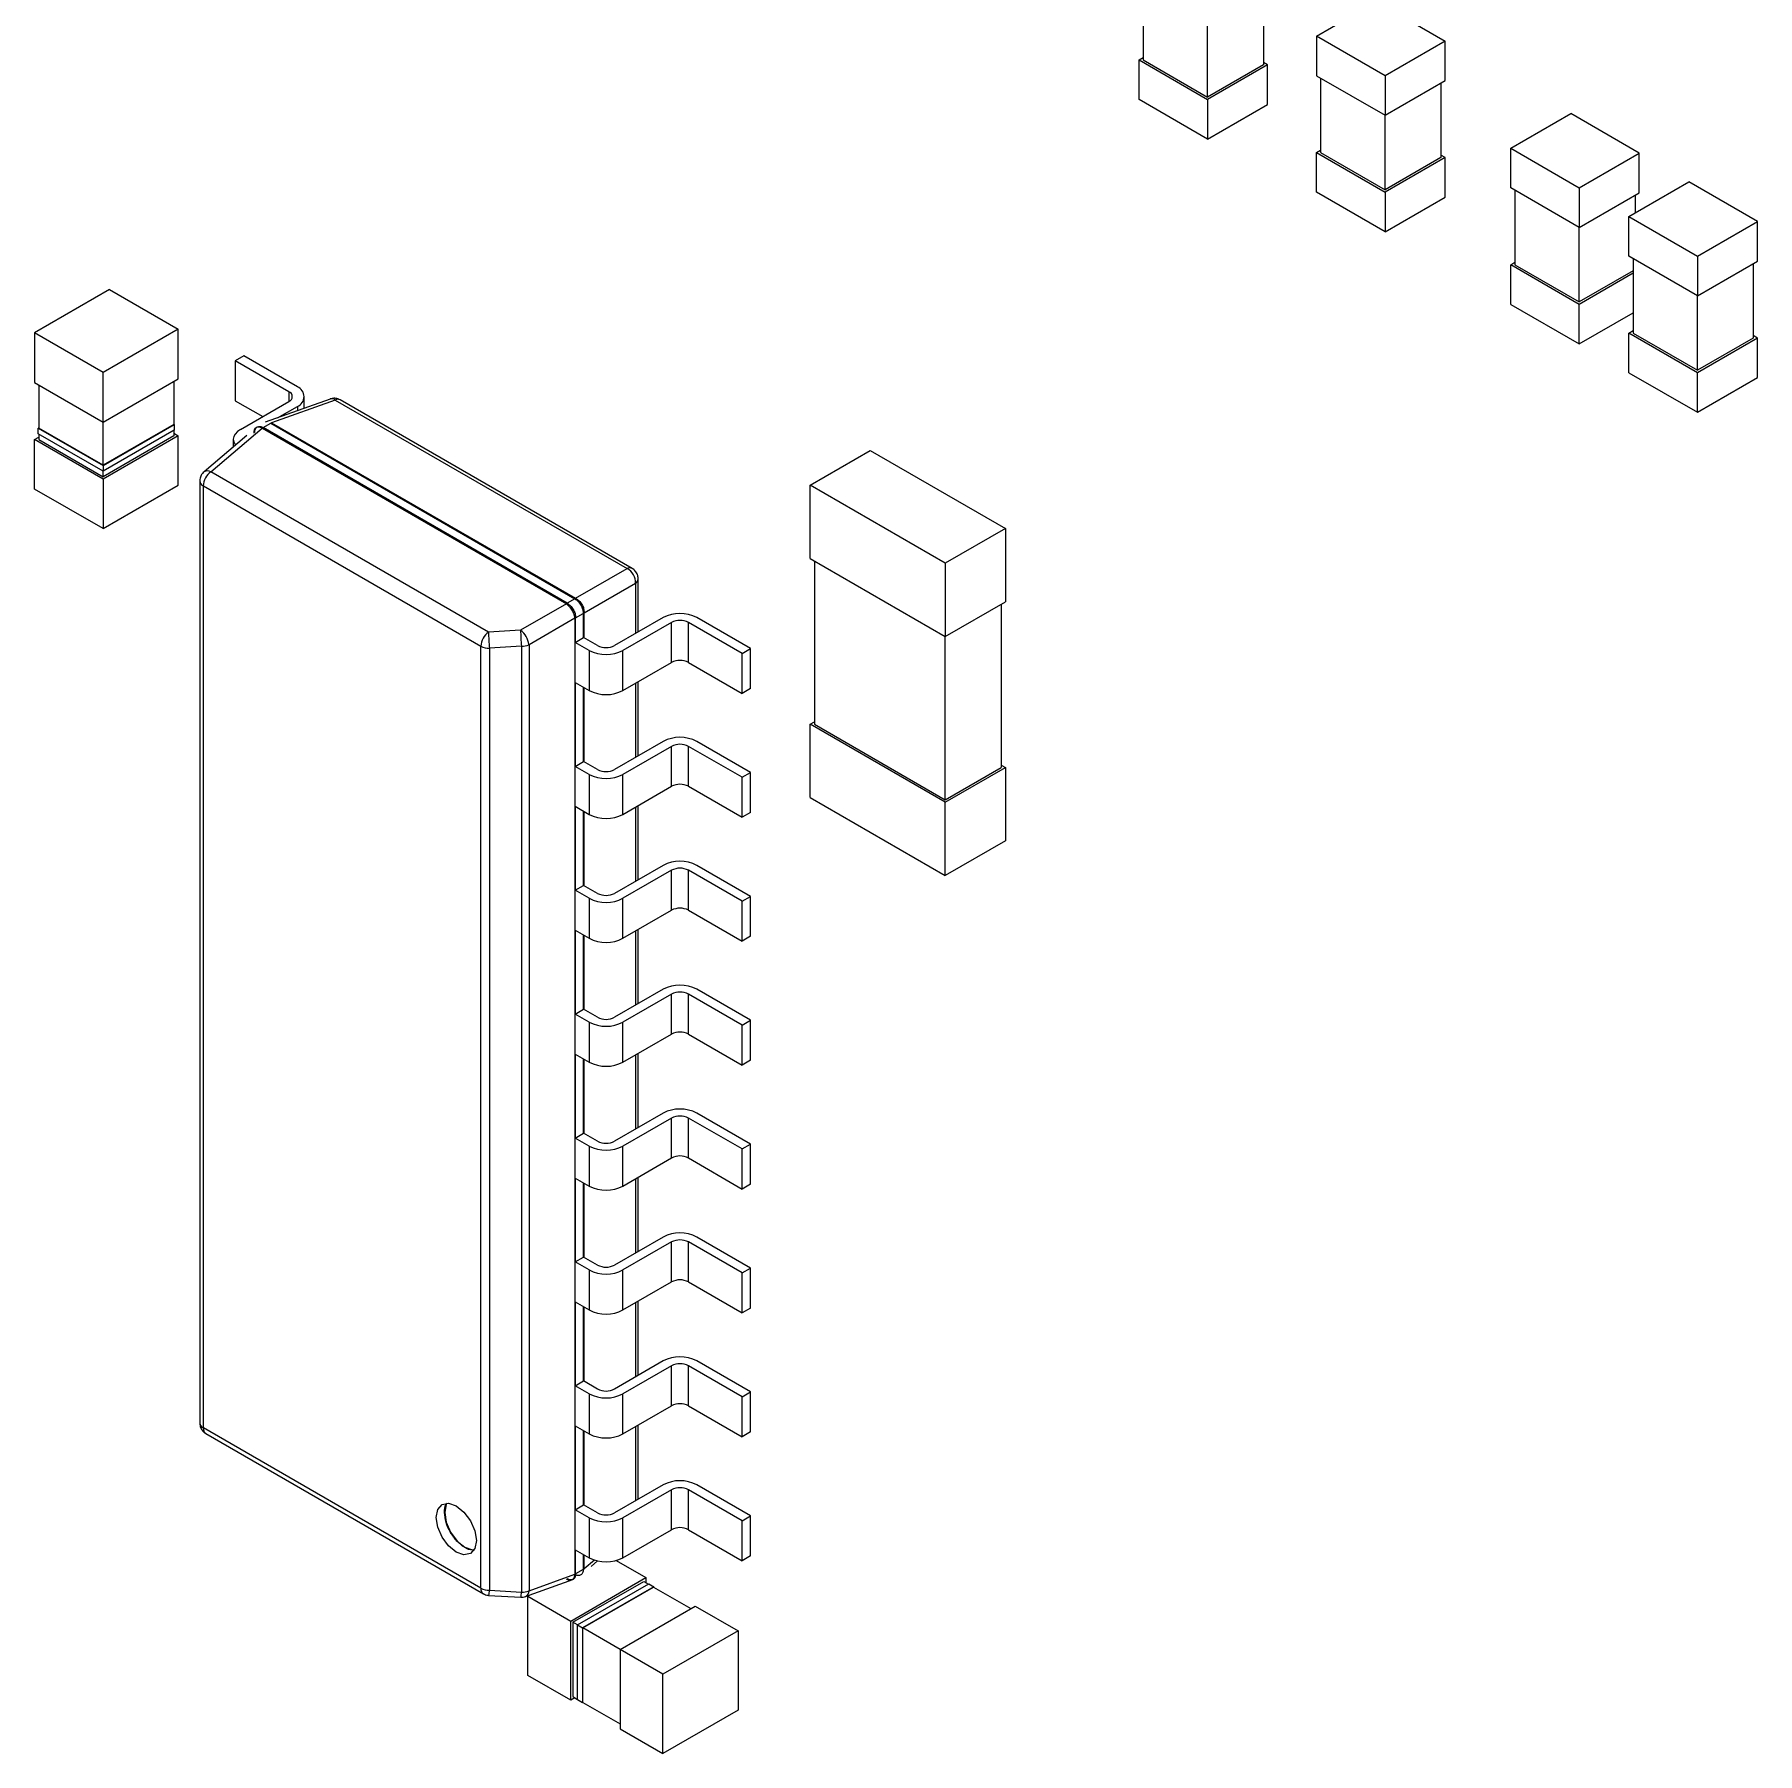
# Model space of a CAD drawing. Header units: millimetres. Extents: x 461 to 1302, y 117 to 711.
# Drawn here: x 947.54 to 976.39, y 225.81 to 254.58 of the extents above; entities that cross this region are included whole.
import ezdxf

# ---------------------------------------------------------------- set-up
doc = ezdxf.new("R2010")
doc.units = ezdxf.units.MM
doc.layers.get('0').update_dxf_attribs({"lineweight": 50})

msp = doc.modelspace()

# ---------------------------------------------------------------- linework, layer by layer
at = {"color": 7, "linetype": 'Continuous', "lineweight": 25}
for p, q in [((966.108, 255.401), (966.108, 254.155)), ((968.12, 255.318), (968.12, 254.072)), ((969.007, 254.554), (970.013, 255.134)), ((970.013, 255.134), (971.161, 254.471)), ((967.186, 253.533), (967.186, 254.779)), ((970.156, 253.891), (969.007, 254.554)), ((969.007, 254.554), (969.007, 253.891)), ((971.161, 254.471), (970.156, 253.891)), ((971.161, 253.808), (971.161, 254.471)), ((966.037, 254.155), (966.108, 254.196)), ((966.037, 254.155), (967.186, 253.492)), ((966.037, 253.492), (966.037, 254.155)), ((966.108, 254.155), (967.186, 253.533)), ((968.12, 254.072), (967.186, 253.533)), ((968.191, 254.072), (967.186, 253.492)), ((968.191, 254.072), (968.12, 254.113)), ((968.191, 253.409), (968.191, 254.072)), ((969.007, 253.891), (970.156, 253.228)), ((969.078, 253.85), (969.078, 252.604)), ((970.156, 253.891), (970.156, 253.228)), ((970.156, 253.228), (971.161, 253.808)), ((971.09, 253.767), (971.09, 252.521)), ((967.186, 252.829), (966.037, 253.492)), ((967.186, 253.492), (967.186, 252.829)), ((967.186, 252.829), (968.191, 253.409)), ((970.156, 251.982), (970.156, 253.228)), ((972.26, 252.676), (973.265, 253.256)), ((974.414, 252.593), (973.265, 253.256)), ((969.007, 252.604), (969.078, 252.644)), ((969.007, 252.604), (970.156, 251.941)), ((969.007, 251.941), (969.007, 252.604)), ((969.078, 252.604), (970.156, 251.982)), ((971.09, 252.521), (970.156, 251.982)), ((971.161, 252.521), (970.156, 251.941)), ((971.161, 252.521), (971.09, 252.562)), ((971.161, 251.858), (971.161, 252.521)), ((972.26, 252.013), (972.26, 252.676)), ((972.26, 252.676), (973.408, 252.013)), ((973.408, 252.013), (974.414, 252.593)), ((974.414, 251.93), (974.414, 252.593)), ((970.156, 251.278), (969.007, 251.941)), ((970.156, 251.941), (970.156, 251.278)), ((973.408, 251.35), (972.26, 252.013)), ((972.331, 251.972), (972.331, 250.726)), ((973.408, 252.013), (973.408, 251.35)), ((973.408, 251.35), (974.414, 251.93)), ((974.24, 251.533), (975.245, 252.113)), ((974.343, 251.89), (974.343, 251.592)), ((976.394, 251.45), (975.245, 252.113)), ((970.156, 251.278), (971.161, 251.858)), ((973.408, 250.104), (973.408, 251.35)), ((974.24, 250.87), (974.24, 251.533)), ((974.24, 251.533), (975.388, 250.87)), ((975.388, 250.87), (976.394, 251.45)), ((976.394, 250.787), (976.394, 251.45)), ((972.26, 250.726), (972.331, 250.767)), ((973.408, 250.063), (972.26, 250.726)), ((972.26, 250.063), (972.26, 250.726)), ((972.331, 250.726), (973.408, 250.104)), ((975.388, 250.207), (974.24, 250.87)), ((974.31, 250.829), (974.31, 249.583)), ((975.388, 250.87), (975.388, 250.207)), ((975.388, 250.207), (976.394, 250.787)), ((976.323, 250.747), (976.323, 249.5)), ((974.31, 250.625), (973.408, 250.104)), ((974.31, 250.584), (973.408, 250.063)), ((948.799, 250.311), (947.542, 249.585)), ((948.799, 250.311), (949.948, 249.648)), ((975.388, 248.961), (975.388, 250.207)), ((972.26, 250.063), (973.408, 249.4)), ((973.408, 249.4), (973.408, 250.063)), ((973.408, 249.4), (974.31, 249.921)), ((947.542, 249.585), (947.542, 248.755)), ((948.691, 248.922), (947.542, 249.585)), ((949.948, 249.648), (948.691, 248.922)), ((949.948, 248.818), (949.948, 249.648)), ((974.24, 249.583), (974.31, 249.624)), ((975.388, 248.92), (974.24, 249.583)), ((974.24, 248.92), (974.24, 249.583)), ((974.31, 249.583), (975.388, 248.961)), ((976.323, 249.5), (975.388, 248.961)), ((976.394, 249.5), (975.388, 248.92)), ((976.394, 249.5), (976.323, 249.541)), ((976.394, 248.837), (976.394, 249.5)), ((951.046, 249.201), (950.905, 249.119)), ((951.803, 248.601), (950.905, 249.119)), ((950.905, 249.119), (950.905, 248.45)), ((951.944, 248.682), (951.046, 249.201)), ((947.542, 248.755), (948.691, 248.092)), ((947.613, 248.714), (947.613, 247.993)), ((948.691, 248.092), (948.691, 248.922)), ((948.691, 248.092), (949.948, 248.818)), ((949.877, 248.777), (949.877, 248.055)), ((974.24, 248.92), (975.388, 248.257)), ((975.388, 248.257), (975.388, 248.92)), ((975.388, 248.257), (976.394, 248.837)), ((950.905, 248.45), (951.364, 248.184)), ((950.99, 247.968), (951.803, 248.437)), ((952.494, 248.479), (951.404, 248.089)), ((952.576, 248.462), (951.513, 248.082)), ((952.061, 248.325), (952.061, 248.519)), ((952.576, 248.462), (957.465, 245.64)), ((957.55, 245.642), (952.662, 248.464)), ((951.611, 248.163), (951.944, 248.356)), ((947.542, 247.802), (947.613, 247.842)), ((947.613, 247.998), (947.606, 247.993)), ((947.606, 247.897), (947.606, 247.993)), ((947.606, 247.993), (948.692, 247.366)), ((947.606, 247.993), (947.613, 247.993)), ((948.692, 247.27), (947.606, 247.897)), ((948.691, 247.371), (947.613, 247.993)), ((947.613, 247.893), (947.613, 247.802)), ((948.691, 247.371), (948.691, 248.092)), ((949.877, 248.055), (948.691, 247.371)), ((949.948, 247.864), (948.691, 247.139)), ((949.877, 247.864), (948.691, 247.179)), ((948.692, 247.366), (949.884, 248.055)), ((949.884, 247.958), (948.692, 247.27)), ((949.884, 248.055), (949.877, 248.059)), ((949.877, 248.055), (949.884, 248.055)), ((949.877, 247.954), (949.877, 247.864)), ((949.877, 247.905), (949.948, 247.864)), ((949.884, 248.055), (949.884, 247.958)), ((949.948, 247.035), (949.948, 247.864)), ((951.098, 247.868), (950.382, 247.26)), ((950.496, 247.261), (951.357, 247.992)), ((951.372, 248.001), (951.357, 247.992)), ((951.357, 247.992), (956.448, 245.053)), ((951.372, 248.001), (951.498, 248.074)), ((956.463, 245.062), (951.372, 248.001)), ((951.513, 248.082), (951.498, 248.074)), ((951.498, 248.074), (956.59, 245.135)), ((951.513, 248.082), (956.604, 245.143)), ((948.691, 247.139), (947.542, 247.802)), ((947.542, 246.972), (947.542, 247.802)), ((947.613, 247.802), (948.691, 247.179)), ((950.872, 247.805), (950.872, 247.676)), ((960.53, 247.036), (961.536, 247.616)), ((961.536, 247.616), (963.799, 246.31)), ((948.691, 247.179), (948.691, 247.271)), ((948.692, 247.366), (948.692, 247.27)), ((955.145, 244.578), (950.496, 247.261)), ((948.691, 246.309), (947.542, 246.972)), ((948.691, 247.139), (948.691, 246.309)), ((948.691, 246.309), (949.948, 247.035)), ((950.311, 247.107), (950.311, 231.337)), ((950.37, 247.026), (955.018, 244.342)), ((950.37, 231.255), (950.37, 247.026)), ((962.793, 245.729), (960.53, 247.036)), ((960.53, 245.811), (960.53, 247.036)), ((963.799, 246.31), (962.793, 245.729)), ((963.799, 246.31), (963.799, 245.085)), ((956.604, 245.143), (957.465, 245.64)), ((960.53, 245.811), (962.793, 244.505)), ((960.601, 245.77), (960.601, 243.035)), ((962.793, 245.729), (962.793, 244.505)), ((956.745, 244.899), (957.606, 245.396)), ((957.65, 244.58), (957.65, 245.469)), ((956.448, 245.053), (955.682, 244.61)), ((956.448, 245.053), (956.463, 245.062)), ((956.59, 245.135), (956.463, 245.062)), ((956.59, 245.135), (956.604, 245.143)), ((962.793, 244.505), (963.799, 245.085)), ((963.728, 245.044), (963.728, 242.309)), ((956.589, 244.809), (955.823, 244.366)), ((956.604, 244.817), (956.589, 244.809)), ((956.589, 244.809), (956.589, 228.805)), ((956.604, 244.817), (956.731, 244.89)), ((956.745, 244.899), (956.731, 244.89)), ((958.068, 244.821), (957.255, 244.351)), ((958.209, 244.739), (957.396, 244.27)), ((958.209, 244.07), (958.209, 244.739)), ((959.39, 244.221), (958.492, 244.739)), ((958.492, 244.07), (958.492, 244.739)), ((959.531, 244.302), (958.633, 244.821)), ((955.682, 244.61), (955.145, 244.578)), ((956.597, 244.404), (956.738, 244.486)), ((956.83, 244.27), (956.597, 244.404)), ((956.597, 243.735), (956.597, 244.404)), ((956.972, 244.351), (956.738, 244.486)), ((962.793, 241.769), (962.793, 244.505)), ((955.018, 228.571), (955.018, 244.342)), ((955.697, 244.341), (955.16, 244.308)), ((955.16, 244.308), (955.16, 228.537)), ((955.697, 244.341), (955.697, 228.505)), ((955.823, 244.366), (955.823, 228.531)), ((956.83, 244.27), (956.83, 243.6)), ((957.396, 243.6), (957.396, 244.27)), ((959.39, 244.221), (959.531, 244.302)), ((959.39, 243.551), (959.39, 244.221)), ((959.531, 243.633), (959.531, 244.302)), ((957.396, 243.6), (958.209, 244.07)), ((958.492, 244.07), (959.39, 243.551)), ((956.597, 243.735), (956.83, 243.6)), ((957.65, 242.506), (957.65, 243.747)), ((959.531, 243.633), (959.39, 243.551)), ((960.53, 243.035), (960.601, 243.075)), ((962.793, 241.728), (960.53, 243.035)), ((960.53, 241.81), (960.53, 243.035)), ((960.601, 243.035), (962.793, 241.769)), ((958.068, 242.747), (957.255, 242.277)), ((958.209, 242.665), (957.396, 242.196)), ((958.209, 241.996), (958.209, 242.665)), ((959.39, 242.147), (958.492, 242.665)), ((958.492, 241.996), (958.492, 242.665)), ((959.531, 242.228), (958.633, 242.747)), ((956.597, 242.33), (956.738, 242.412)), ((956.972, 242.277), (956.738, 242.412)), ((956.83, 242.196), (956.597, 242.33)), ((956.597, 241.661), (956.597, 242.33)), ((956.83, 242.196), (956.83, 241.526)), ((957.396, 241.526), (957.396, 242.196)), ((959.39, 242.147), (959.531, 242.228)), ((959.39, 241.477), (959.39, 242.147)), ((959.531, 241.559), (959.531, 242.228)), ((962.793, 241.769), (963.728, 242.309)), ((962.793, 241.728), (963.799, 242.309)), ((963.728, 242.35), (963.799, 242.309)), ((963.799, 242.309), (963.799, 241.084)), ((957.396, 241.526), (958.209, 241.996)), ((958.492, 241.996), (959.39, 241.477)), ((960.53, 241.81), (962.793, 240.504)), ((956.597, 241.661), (956.83, 241.526)), ((957.65, 240.432), (957.65, 241.673)), ((959.531, 241.559), (959.39, 241.477)), ((962.793, 240.504), (962.793, 241.728)), ((963.799, 241.084), (962.793, 240.504)), ((958.068, 240.673), (957.255, 240.203)), ((959.531, 240.154), (958.633, 240.673)), ((956.597, 240.256), (956.738, 240.338)), ((956.972, 240.203), (956.738, 240.338)), ((958.209, 240.591), (957.396, 240.122)), ((958.209, 239.922), (958.209, 240.591)), ((959.39, 240.073), (958.492, 240.591)), ((958.492, 239.922), (958.492, 240.591)), ((956.83, 240.122), (956.597, 240.256)), ((956.597, 239.587), (956.597, 240.256)), ((956.83, 240.122), (956.83, 239.452)), ((957.396, 239.452), (957.396, 240.122)), ((959.39, 240.073), (959.531, 240.154)), ((959.39, 239.403), (959.39, 240.073)), ((959.531, 239.485), (959.531, 240.154)), ((957.396, 239.452), (958.209, 239.922)), ((958.492, 239.922), (959.39, 239.403)), ((956.597, 239.587), (956.83, 239.452)), ((957.65, 238.358), (957.65, 239.599)), ((959.531, 239.485), (959.39, 239.403)), ((958.068, 238.599), (957.255, 238.129)), ((958.209, 238.517), (957.396, 238.048)), ((958.209, 237.848), (958.209, 238.517)), ((959.39, 237.999), (958.492, 238.517)), ((958.492, 237.848), (958.492, 238.517)), ((959.531, 238.08), (958.633, 238.599)), ((956.597, 238.182), (956.738, 238.264)), ((956.83, 238.048), (956.597, 238.182)), ((956.597, 237.513), (956.597, 238.182)), ((956.972, 238.129), (956.738, 238.264)), ((956.83, 238.048), (956.83, 237.378)), ((957.396, 237.378), (957.396, 238.048)), ((959.39, 237.999), (959.531, 238.08)), ((959.531, 237.411), (959.531, 238.08)), ((957.396, 237.378), (958.209, 237.848)), ((958.492, 237.848), (959.39, 237.329)), ((959.39, 237.329), (959.39, 237.999)), ((956.597, 237.513), (956.83, 237.378)), ((957.65, 236.284), (957.65, 237.525)), ((959.531, 237.411), (959.39, 237.329)), ((958.068, 236.525), (957.255, 236.055)), ((958.209, 236.443), (957.396, 235.974)), ((958.209, 235.774), (958.209, 236.443)), ((959.39, 235.925), (958.492, 236.443)), ((958.492, 235.774), (958.492, 236.443)), ((959.531, 236.006), (958.633, 236.525)), ((956.597, 236.108), (956.738, 236.19)), ((956.83, 235.974), (956.597, 236.108)), ((956.597, 235.439), (956.597, 236.108)), ((956.972, 236.055), (956.738, 236.19)), ((959.39, 235.925), (959.531, 236.006)), ((959.531, 235.337), (959.531, 236.006)), ((956.83, 235.974), (956.83, 235.304)), ((957.396, 235.304), (957.396, 235.974)), ((957.396, 235.304), (958.209, 235.774)), ((958.492, 235.774), (959.39, 235.255)), ((959.39, 235.255), (959.39, 235.925)), ((956.597, 235.439), (956.83, 235.304)), ((957.65, 234.21), (957.65, 235.451)), ((959.531, 235.337), (959.39, 235.255)), ((958.068, 234.451), (957.255, 233.981)), ((958.209, 234.369), (957.396, 233.9)), ((958.209, 233.7), (958.209, 234.369)), ((959.39, 233.851), (958.492, 234.369)), ((958.492, 233.7), (958.492, 234.369)), ((959.531, 233.932), (958.633, 234.451)), ((956.597, 234.034), (956.738, 234.116)), ((956.83, 233.9), (956.597, 234.034)), ((956.597, 233.365), (956.597, 234.034)), ((956.972, 233.981), (956.738, 234.116)), ((956.83, 233.9), (956.83, 233.23)), ((957.396, 233.23), (957.396, 233.9)), ((957.396, 233.23), (958.209, 233.7)), ((958.492, 233.7), (959.39, 233.181)), ((959.39, 233.851), (959.531, 233.932)), ((959.39, 233.181), (959.39, 233.851)), ((959.531, 233.263), (959.531, 233.932)), ((956.597, 233.365), (956.83, 233.23)), ((957.65, 232.136), (957.65, 233.377)), ((959.531, 233.263), (959.39, 233.181)), ((958.068, 232.377), (957.255, 231.907)), ((958.209, 232.295), (957.396, 231.826)), ((958.209, 231.626), (958.209, 232.295)), ((959.39, 231.777), (958.492, 232.295)), ((958.492, 231.626), (958.492, 232.295)), ((959.531, 231.858), (958.633, 232.377)), ((956.597, 231.96), (956.738, 232.042)), ((956.972, 231.907), (956.738, 232.042)), ((956.83, 231.826), (956.597, 231.96)), ((956.597, 231.291), (956.597, 231.96)), ((956.83, 231.826), (956.83, 231.156)), ((957.396, 231.156), (957.396, 231.826)), ((959.39, 231.777), (959.531, 231.858)), ((959.39, 231.107), (959.39, 231.777)), ((959.531, 231.189), (959.531, 231.858)), ((957.396, 231.156), (958.209, 231.626)), ((958.492, 231.626), (959.39, 231.107)), ((955.018, 228.571), (950.37, 231.255)), ((950.411, 231.163), (955.06, 228.48)), ((956.597, 231.291), (956.83, 231.156)), ((957.65, 230.062), (957.65, 231.303)), ((959.531, 231.189), (959.39, 231.107)), ((958.068, 230.303), (957.255, 229.833)), ((959.531, 229.784), (958.633, 230.303)), ((956.597, 229.886), (956.738, 229.968)), ((956.972, 229.833), (956.738, 229.968)), ((958.209, 230.221), (957.396, 229.752)), ((958.209, 229.552), (958.209, 230.221)), ((959.39, 229.703), (958.492, 230.221)), ((958.492, 229.552), (958.492, 230.221)), ((956.83, 229.752), (956.597, 229.886)), ((956.597, 229.217), (956.597, 229.886)), ((956.83, 229.752), (956.83, 229.082)), ((957.396, 229.082), (957.396, 229.752)), ((959.39, 229.703), (959.531, 229.784)), ((959.39, 229.033), (959.39, 229.703)), ((959.531, 229.115), (959.531, 229.784)), ((957.396, 229.082), (958.209, 229.552)), ((958.492, 229.552), (959.39, 229.033)), ((956.597, 229.217), (956.83, 229.082)), ((959.531, 229.115), (959.39, 229.033)), ((955.823, 228.531), (956.589, 228.805)), ((956.589, 228.805), (956.604, 228.813)), ((956.731, 228.886), (956.604, 228.813)), ((956.731, 228.886), (956.745, 228.895)), ((956.863, 228.937), (956.972, 229.029)), ((957.281, 229.036), (957.778, 228.749)), ((955.16, 228.537), (955.697, 228.505)), ((955.764, 228.432), (956.558, 228.716)), ((956.521, 228.023), (957.778, 228.749)), ((956.556, 228.002), (957.743, 228.687)), ((956.636, 227.958), (957.828, 228.646)), ((957.911, 228.598), (956.719, 227.91)), ((956.722, 227.907), (957.908, 228.592)), ((957.743, 228.687), (957.821, 228.642)), ((957.778, 228.749), (957.778, 228.667)), ((957.828, 228.646), (957.911, 228.598)), ((957.908, 228.592), (958.533, 228.231)), ((957.911, 228.59), (957.911, 228.598)), ((955.147, 228.453), (955.685, 228.421)), ((955.803, 228.437), (955.841, 228.46)), ((955.803, 228.437), (956.521, 228.023)), ((955.803, 227.111), (955.803, 228.437)), ((957.347, 227.546), (958.604, 228.272)), ((958.604, 228.272), (959.323, 227.857)), ((956.521, 226.697), (956.521, 228.023)), ((956.636, 227.957), (956.556, 228.002)), ((956.556, 228.002), (956.556, 226.758)), ((956.636, 226.704), (956.636, 227.958)), ((956.636, 227.958), (956.719, 227.91)), ((956.719, 227.91), (956.719, 226.656)), ((956.719, 227.91), (956.722, 227.907)), ((957.347, 227.546), (956.722, 227.907)), ((956.722, 226.662), (956.722, 227.907)), ((959.323, 227.857), (958.065, 227.131)), ((959.323, 227.857), (959.323, 226.531)), ((958.065, 227.131), (957.347, 227.546)), ((957.347, 227.546), (957.347, 226.22)), ((956.521, 226.697), (955.803, 227.111)), ((958.065, 225.805), (958.065, 227.131)), ((956.592, 226.737), (956.521, 226.697)), ((956.556, 226.758), (956.636, 226.712)), ((956.719, 226.656), (956.636, 226.704)), ((956.719, 226.656), (956.726, 226.66)), ((956.722, 226.662), (957.347, 226.302)), ((959.323, 226.531), (958.065, 225.805)), ((957.347, 226.22), (958.065, 225.805))]:
    msp.add_line(p, q, dxfattribs=at)
at = {"color": 8, "linetype": 'Continuous', "lineweight": 25}
for p, q in [((951.803, 248.601), (951.803, 248.437)), ((951.944, 248.356), (951.944, 248.283)), ((957.606, 245.396), (957.606, 244.554)), ((956.604, 244.409), (956.604, 244.817)), ((956.731, 244.89), (956.731, 244.482)), ((956.745, 244.482), (956.745, 244.899)), ((956.604, 242.335), (956.604, 243.731)), ((956.731, 243.658), (956.731, 242.408)), ((956.745, 242.408), (956.745, 243.649)), ((957.606, 243.721), (957.606, 242.48)), ((956.604, 240.261), (956.604, 241.657)), ((956.731, 241.584), (956.731, 240.334)), ((956.745, 240.334), (956.745, 241.575)), ((957.606, 241.647), (957.606, 240.406)), ((956.604, 238.187), (956.604, 239.583)), ((956.731, 239.509), (956.731, 238.26)), ((956.745, 238.26), (956.745, 239.501)), ((957.606, 239.573), (957.606, 238.332)), ((956.604, 236.113), (956.604, 237.509)), ((957.606, 237.499), (957.606, 236.258)), ((956.731, 237.435), (956.731, 236.186)), ((956.745, 236.186), (956.745, 237.427)), ((956.604, 234.039), (956.604, 235.435)), ((956.731, 235.361), (956.731, 234.112)), ((956.745, 234.112), (956.745, 235.353)), ((957.606, 235.425), (957.606, 234.184)), ((956.604, 231.965), (956.604, 233.361)), ((956.731, 233.287), (956.731, 232.038)), ((956.745, 232.038), (956.745, 233.279)), ((957.606, 233.351), (957.606, 232.11)), ((956.604, 229.891), (956.604, 231.287)), ((956.731, 231.213), (956.731, 229.964)), ((956.745, 229.964), (956.745, 231.205)), ((957.606, 231.277), (957.606, 230.036)), ((956.604, 228.813), (956.604, 229.213)), ((956.731, 229.139), (956.731, 228.886)), ((956.745, 228.895), (956.745, 229.131)), ((956.92, 229.043), (956.745, 228.895))]:
    msp.add_line(p, q, dxfattribs=at)
at = {"color": 7, "linetype": 'Continuous', "lineweight": 25, "flags": 128}
for points in [[(950.99, 247.968), (950.94, 247.933), (950.903, 247.893), (950.88, 247.85), (950.872, 247.805), (950.88, 247.76), (950.903, 247.716), (950.91, 247.708)], [(954.269, 229.758), (954.295, 229.891), (954.368, 229.975), (954.477, 229.996), (954.605, 229.952), (954.734, 229.848), (954.843, 229.701), (954.916, 229.533), (954.941, 229.37), (954.916, 229.236), (954.843, 229.152), (954.734, 229.131), (954.605, 229.176), (954.477, 229.28), (954.368, 229.427), (954.295, 229.595), (954.269, 229.758)], [(954.449, 229.997), (954.436, 229.973), (954.411, 229.839)], [(954.411, 229.839), (954.436, 229.676), (954.509, 229.508), (954.618, 229.361), (954.747, 229.258), (954.875, 229.213), (954.903, 229.212)]]:
    msp.add_lwpolyline(points, dxfattribs=at)
at = {"color": 7, "linetype": 'Continuous', "lineweight": 25}
for centre, radius, start, end in [((951.772, 248.519), 0.0873, 290.7893, 69.2124), ((951.882, 248.519), 0.175, 290.7819, 69.2161), ((950.68, 247.01), 0.311, 126.2964, 177.1706), ((957.342, 245.406), 0.264, 357.855, 62.1438), ((958.351, 244.275), 0.615, 62.6084, 117.3911), ((958.351, 244.466), 0.307, 62.6093, 117.3902), ((955.329, 244.327), 0.311, 126.2964, 177.1706), ((958.964, 244.652), 3.82, 181.1167, 185.1636), ((959.512, 244.685), 3.831, 181.1248, 185.1598), ((955.443, 244.31), 0.384, 8.5223, 51.479), ((955.154, 244.597), 0.289, 241.9613, 271.1444), ((955.7, 244.643), 0.302, 269.2727, 293.8319), ((957.113, 244.816), 0.615, 242.6083, 297.3911), ((957.113, 244.624), 0.307, 242.6093, 297.3902), ((958.351, 243.797), 0.307, 62.6093, 117.3902), ((957.113, 244.146), 0.615, 242.6083, 297.3911), ((958.351, 242.201), 0.615, 62.6098, 117.3896), ((958.351, 242.392), 0.307, 62.6093, 117.3902), ((957.113, 242.742), 0.615, 242.6083, 297.3911), ((957.113, 242.55), 0.307, 242.6093, 297.3902), ((958.351, 241.723), 0.307, 62.6093, 117.3902), ((957.113, 242.072), 0.615, 242.6083, 297.3911), ((958.351, 240.127), 0.615, 62.6098, 117.3896), ((958.351, 240.318), 0.307, 62.6093, 117.3902), ((957.113, 240.668), 0.615, 242.6083, 297.3911), ((957.113, 240.476), 0.307, 242.6063, 297.3931), ((958.351, 239.649), 0.307, 62.6093, 117.3902), ((957.113, 239.998), 0.615, 242.6083, 297.3911), ((958.351, 238.053), 0.615, 62.6098, 117.3896), ((958.351, 238.244), 0.307, 62.6093, 117.3902), ((957.113, 238.594), 0.615, 242.6083, 297.3911), ((957.113, 238.402), 0.307, 242.6063, 297.3931), ((958.351, 237.575), 0.307, 62.6093, 117.3902), ((957.113, 237.924), 0.615, 242.6083, 297.3911), ((958.351, 235.979), 0.615, 62.6106, 117.3888), ((958.351, 236.17), 0.307, 62.6093, 117.3902), ((957.113, 236.328), 0.307, 242.6063, 297.3931), ((957.113, 236.52), 0.615, 242.6083, 297.3911), ((958.351, 235.501), 0.307, 62.6093, 117.3902), ((957.113, 235.85), 0.615, 242.6083, 297.3911), ((958.351, 233.905), 0.615, 62.6106, 117.3888), ((958.351, 234.096), 0.307, 62.6093, 117.3902), ((957.113, 234.446), 0.615, 242.6083, 297.3911), ((957.113, 234.254), 0.307, 242.6063, 297.3931), ((958.351, 233.427), 0.307, 62.6093, 117.3902), ((957.113, 233.776), 0.615, 242.6083, 297.3911), ((958.351, 231.831), 0.615, 62.6106, 117.3888), ((958.351, 232.022), 0.307, 62.6093, 117.3902), ((957.113, 232.372), 0.615, 242.6083, 297.3911), ((957.113, 232.18), 0.307, 242.6063, 297.3931), ((958.351, 231.353), 0.307, 62.6104, 117.389), ((950.41, 231.346), 0.0997, 185.4036, 245.9186), ((957.113, 231.702), 0.615, 242.6083, 297.3911), ((958.351, 229.757), 0.615, 62.6106, 117.3888), ((958.351, 229.948), 0.307, 62.6104, 117.389), ((957.113, 230.298), 0.615, 242.6083, 297.3911), ((957.113, 230.106), 0.307, 242.6063, 297.3931), ((958.351, 229.279), 0.307, 62.6104, 117.389), ((957.113, 229.628), 0.615, 242.6083, 297.3911), ((955.154, 228.826), 0.289, 241.9578, 271.1478), ((955.7, 228.807), 0.302, 269.2727, 293.8319), ((955.697, 228.62), 0.2, 266.5273, 289.6797)]:
    msp.add_arc(centre, radius, start, end, dxfattribs=at)
at = {"color": 8, "linetype": 'Continuous', "lineweight": 25}
for centre, radius, start, end in [((952.519, 248.394), 0.0893, 50.0242, 106.0927), ((952.621, 248.382), 0.0917, 63.8214, 119.218), ((950.44, 247.169), 0.108, 58.5688, 122.8201), ((950.408, 247.115), 0.0971, 184.5234, 246.8228), ((957.51, 245.56), 0.0917, 63.8545, 119.2204), ((957.559, 245.475), 0.0916, 300.7429, 356.3388), ((950.466, 231.243), 0.0971, 173.1714, 235.5159), ((955.117, 228.561), 0.0997, 174.077, 234.6226), ((954.856, 228.538), 0.304, 343.7647, 359.8673), ((955.394, 228.505), 0.302, 343.723, 359.8937), ((955.718, 228.526), 0.105, 296.0752, 2.5416)]:
    msp.add_arc(centre, radius, start, end, dxfattribs=at)
at = {"color": 7, "linetype": 'Continuous', "lineweight": 25}
for points, knots in [([(952.661, 248.463), (952.648, 248.47), (952.616, 248.487), (952.557, 248.495), (952.515, 248.484), (952.495, 248.479)], [0, 0, 0, 0, 0.256466, 0.627804, 1, 1, 1, 1]), ([(951.357, 247.992), (951.337, 247.999), (951.297, 248.012), (951.249, 248.001), (951.218, 247.967), (951.217, 247.929), (951.216, 247.91)], [0, 0, 0, 0, 0.250012, 0.500015, 0.749998, 1, 1, 1, 1]), ([(951.23, 247.919), (951.233, 247.94), (951.237, 247.98), (951.269, 248.015), (951.316, 248.026), (951.353, 248.009), (951.372, 248.001)], [0, 0, 0, 0, 0.250012, 0.499985, 0.750011, 1, 1, 1, 1]), ([(950.382, 247.259), (950.374, 247.251), (950.351, 247.232), (950.337, 247.206), (950.329, 247.19)], [0, 0, 0, 0, 0.394821, 1, 1, 1, 1]), ([(950.329, 247.19), (950.32, 247.166), (950.309, 247.138), (950.311, 247.11), (950.311, 247.107)], [0, 0, 0, 0, 0.908292, 1, 1, 1, 1]), ([(957.632, 245.552), (957.619, 245.573), (957.6, 245.605), (957.569, 245.632), (957.554, 245.639), (957.55, 245.641)], [0, 0, 0, 0, 0.608902, 0.887656, 1, 1, 1, 1]), ([(957.649, 245.469), (957.649, 245.477), (957.65, 245.506), (957.64, 245.532), (957.632, 245.552)], [0, 0, 0, 0, 0.287594, 1, 1, 1, 1]), ([(956.448, 245.053), (956.465, 245.038), (956.498, 245.01), (956.543, 244.945), (956.577, 244.873), (956.585, 244.83), (956.589, 244.809)], [0, 0, 0, 0, 0.249974, 0.499987, 0.749979, 1, 1, 1, 1]), ([(956.463, 245.062), (956.482, 245.049), (956.519, 245.022), (956.565, 244.958), (956.598, 244.885), (956.602, 244.84), (956.604, 244.817)], [0, 0, 0, 0, 0.2499942, 0.4999863, 0.7499917, 1, 1, 1, 1]), ([(956.59, 245.135), (956.608, 245.122), (956.645, 245.096), (956.692, 245.031), (956.725, 244.958), (956.729, 244.913), (956.731, 244.89)], [0, 0, 0, 0, 0.2499942, 0.4999863, 0.7499917, 1, 1, 1, 1]), ([(956.604, 245.143), (956.624, 245.13), (956.664, 245.106), (956.712, 245.042), (956.743, 244.969), (956.744, 244.922), (956.745, 244.899)], [0, 0, 0, 0, 0.249974, 0.499987, 0.749979, 1, 1, 1, 1]), ([(950.311, 231.336), (950.314, 231.311), (950.319, 231.263), (950.357, 231.202), (950.394, 231.176), (950.411, 231.164)], [0, 0, 0, 0, 0.349718, 0.693014, 1, 1, 1, 1]), ([(954.409, 229.839), (954.411, 229.891), (954.413, 229.953), (954.444, 229.985), (954.449, 229.99)], [0, 0, 0, 0, 0.831026, 1, 1, 1, 1]), ([(954.906, 229.217), (954.896, 229.214), (954.85, 229.202), (954.744, 229.251), (954.613, 229.351), (954.503, 229.504), (954.423, 229.677), (954.414, 229.785), (954.409, 229.839)], [0, 0, 0, 0, 0.054185, 0.243802, 0.432262, 0.621873, 0.810649, 1, 1, 1, 1]), ([(956.589, 228.805), (956.585, 228.784), (956.577, 228.742), (956.543, 228.707), (956.498, 228.697), (956.465, 228.715), (956.448, 228.723)], [0, 0, 0, 0, 0.250017, 0.500006, 0.749988, 1, 1, 1, 1]), ([(956.604, 228.813), (956.602, 228.793), (956.598, 228.752), (956.565, 228.717), (956.519, 228.706), (956.482, 228.723), (956.463, 228.731)], [0, 0, 0, 0, 0.250014, 0.500035, 0.75001, 1, 1, 1, 1]), ([(956.731, 228.886), (956.729, 228.866), (956.725, 228.825), (956.692, 228.79), (956.645, 228.779), (956.608, 228.796), (956.59, 228.804)], [0, 0, 0, 0, 0.250014, 0.500035, 0.75001, 1, 1, 1, 1]), ([(955.06, 228.481), (955.071, 228.475), (955.096, 228.46), (955.125, 228.456), (955.141, 228.454)], [0, 0, 0, 0, 0.423922, 1, 1, 1, 1])]:
    msp.add_open_spline(points, degree=3, knots=knots, dxfattribs=at)

doc.saveas('drawing.dxf')
